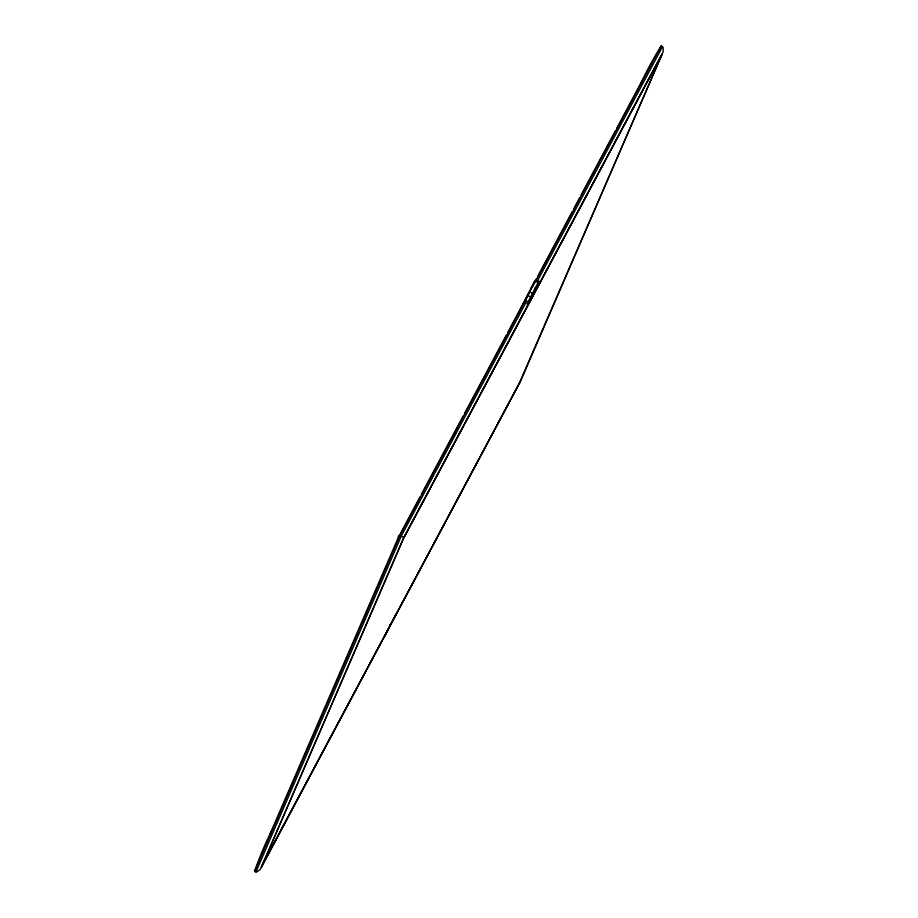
<?xml version="1.0" encoding="UTF-8"?>
<svg xmlns="http://www.w3.org/2000/svg" width="918" height="918" viewBox="0 0 918 918"><rect width="100%" height="100%" fill="white"/><g stroke="black" fill="none" stroke-linecap="round" stroke-linejoin="round"><path stroke-width="1.38" d="M535.791 280.426L538.694 281.149L538.556 282.354M384.217 636.381L384.137 637.517L395.681 614.532M523.099 304.306L534.115 281.826C534.999 279.852 534.058 282.859 534.919 281.769M538.797 284.224L538.935 283.065L527.402 305.51L538.855 283.628M261.286 867.464L403.794 537.638L261.286 867.464L519.416 383.127L261.71 866.558M519.186 383.426L662.36 53.611L403.817 537.764L661.155 55.608M260.999 868.061A8.583 8.514 7.2 0 1 260.024 869.633L256.868 871.916L254.55 871.457A334.095 331.329 7.2 0 1 269.961 834.083L398.366 537.34L419.939 496.925M255.892 872.1L401.338 535.986L526.898 300.748M533.576 293.565L535.71 289.113L533.174 293.37M640.615 83.974L641.751 81.358A334.095 331.329 7.2 0 1 661.235 45.9L663.048 47.403L663.255 51.282A8.583 8.514 7.2 0 1 662.635 53.014M658.963 51.156L661.235 45.9L536.353 279.875M519.645 383.391L661.924 54.518M524.017 303.847L528.102 295.252M527.035 303.824L538.74 281.287M528.16 294.862L529.216 292.991M389.829 625.238L390.012 624.607M529.066 293.29L527.839 295.539L530.397 296.755M529.365 292.44L535.745 280.736M421.293 494.4L463.097 416.084M464.439 413.559L506.243 335.242M507.585 332.718L529.158 292.176M532.532 285.98L536.571 278.406M537.925 275.87L572.304 211.461M573.658 208.925L579.728 197.565M581.071 195.041L615.45 130.62M616.804 128.084L641.751 81.358M525.555 300.117L399.996 535.355L254.55 871.457L256.57 867.671M537.03 281.78L662.578 46.543M662.36 53.611L403.794 537.638M269.961 834.083L271.303 831.559M535.848 280.564L535.389 281.149L537.982 282.308M535.699 280.575L536.238 279.979M531.235 287.219L532.635 286.554M387.534 631.297L386.742 631.825M529.617 291.97L532.211 293.129M519.439 383.254L262.078 865.284M403.989 537.638L399.996 535.355A334.095 20.483 25.5 0 0 398.378 537.351M535.102 287.724L535.55 289.262M532.142 296.044L531.729 297.007L533.014 294.403L532.142 296.044M536.296 288.229L535.882 289.193L537.179 286.6L536.296 288.229"/></g></svg>
